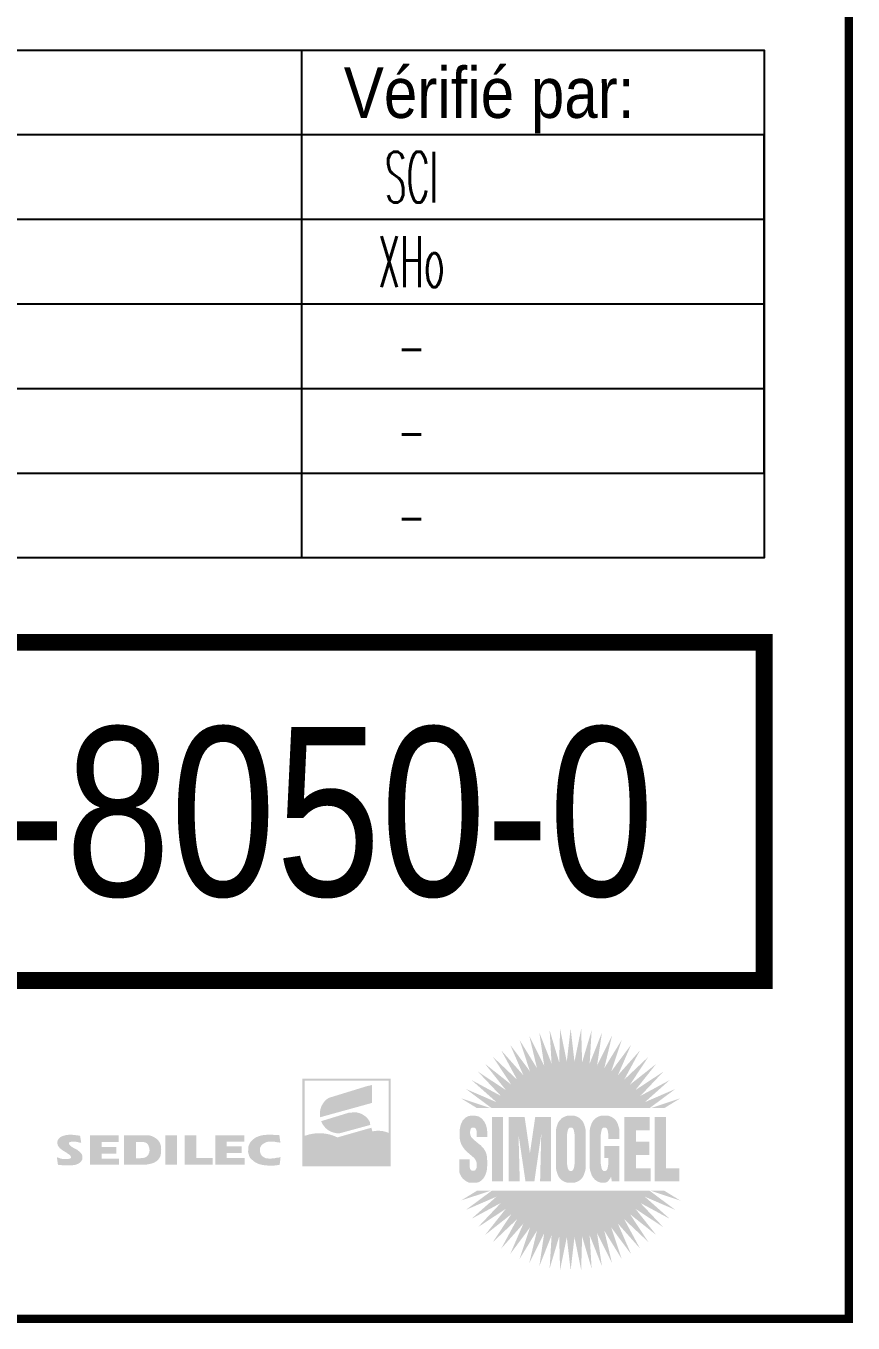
# Model space of a CAD drawing. Header units: millimetres. Extents: x 11 to 989, y -291 to -4.
# Drawn here: x 940 to 988.9, y -291.1 to -214.5 of the extents above; entities that cross this region are included whole.
import ezdxf
from ezdxf.enums import TextEntityAlignment as Align

# ---------------------------------------------------------------- set-up
doc = ezdxf.new("R2010")
doc.units = ezdxf.units.MM
doc.layers.add('CARTOUCHE', color=7, linetype='CONTINUOUS')
doc.styles.add('CARTOUCHE', font='ARIAL.TTF', dxfattribs={"width": 0.85})
doc.styles.add('ROMANS', font='romans')

# ---------------------------------------------------------------- blocks, each defined once
blk = doc.blocks.new('ORES A3')
at = {"layer": 'CARTOUCHE', "true_color": 0x0e1b8d}
h = blk.add_hatch(color=166, dxfattribs=at)
h.paths.add_polyline_path([(-10.58755732686654, 14.1135312301634), (-12.31831200233978, 13.1784216959158), (-10.96711328038941, 14.60817817920395), (-12.60978174578281, 13.52578180979657), (-11.38833623115647, 15.06786236622327), (-12.93041678758323, 13.84641685159494), (-11.84802041817557, 15.48908531699095), (-13.27777690146354, 14.13788659503956), (-12.34266736721543, 15.86864127051223), (-13.64921846721904, 14.39797277938652), (-12.86851251632197, 16.20364157679592), (-14.04191459025037, 14.62469599172925), (-13.42155386639229, 16.49153668123785), (-14.45287661594693, 14.81633073151994), (-13.99758243882002, 16.73013552824801), (-14.87897687514374, 14.97141854268045), (-14.59221430835146, 16.91762223654212), (-15.31697248758405, 15.08877911332343), (-15.20092396741097, 17.05256991905412), (-15.7635300421889, 15.16751925863832), (-15.81907876794548, 17.13395154244131), (-16.21525096632786, 15.20703971857955), (-16.44197417867008, 17.16114774340787), (-16.66869739101162, 15.20703971858057), (-17.0648695893949, 17.1339515424437), (-17.12041831515103, 15.16751925864025), (-17.68302438992941, 17.05256991905645), (-17.5669758697552, 15.08877911332411), (-18.2917340489887, 16.9176222365432), (-18.00497148219597, 14.97141854268045), (-18.88636591852014, 16.73013552824881), (-18.43107174139436, 14.81633073152028), (-19.46239449094764, 16.49153668123733), (-18.84203376708933, 14.6246959917284), (-20.01543584101887, 16.20364157679711), (-19.23472989012066, 14.39797277938663), (-20.54128099012428, 15.86864127051228), (-19.60617145587571, 14.13788659503939), (-21.03592793916573, 15.4890853169918), (-19.95353156975784, 13.84641685159642), (-21.49561212618505, 15.06786236622406), (-20.27416661155644, 13.52578180979731), (-21.91683507695234, 14.60817817920525), (-20.56563635500038, 13.17842169591552), (-22.2963910304718, 14.11353123016289), (-20.82572253934632, 12.80698013016007), (-22.63139133675736, 13.58768608105783), (-21.12576069652528, 12.46876841060339), (-11.75818766081397, 12.46876841060339), (-10.25255702058234, 13.58768608105783), (-12.05822581799316, 12.80698013015984)])
h.paths.add_polyline_path([(-9.964661916142404, 13.03464473098722), (-11.66754364203666, 12.46876841060339), (-10.88383041031261, 12.46876841060339)])
h.paths.add_polyline_path([(-22.91928644119707, 13.03464473098688), (-22.00011794702777, 12.46876841060339), (-21.2164047153035, 12.46876841060339)])
h.paths.add_polyline_path([(-22.02705165757379, 10.47296423935467), (-22.12539887295111, 10.5563017261594), (-22.21947109801499, 10.65246060975875), (-22.31140422520389, 10.73366130326764), (-22.34561269557412, 10.81913558339988), (-22.37126797988981, 10.88537808681662), (-22.39051024447986, 11.02641090380109), (-22.36485389169252, 11.1610333408442), (-22.33919860738774, 11.24864441429122), (-22.29857604881158, 11.28924476104476), (-22.26436864691118, 11.30206552092653), (-22.13395099054446, 11.30633974445175), (-22.06981117706118, 11.2614651741726), (-22.04415482427453, 11.21872803410548), (-22.02491362816659, 11.17599089403677), (-21.99925727538061, 11.09692699384129), (-21.98642909898831, 11.02427411048569), (-21.98642909898831, 10.75793285509707), (-21.35841795582587, 10.75793285509707), (-21.36266196020892, 10.9938055395973), (-21.39239349746708, 11.25558087211334), (-21.42637117606705, 11.39849636003896), (-21.47026007940781, 11.51028090300406), (-21.53679970000417, 11.65178120323122), (-21.61466628194444, 11.74375630284419), (-21.6729636442783, 11.82251703951619), (-21.71968402083735, 11.86213720000967), (-21.7678190655206, 11.89043713266443), (-21.81170796886454, 11.91590732683437), (-21.86409022337375, 11.95552748732598), (-21.92213649280188, 11.97392237986969), (-21.98726144526631, 11.99231727241255), (-22.07645392007521, 12.00222231253542), (-22.37800902310687, 12.00222231253554), (-22.47569591756746, 11.98524260769494), (-22.55356249950864, 11.9526971119214), (-22.6639910234469, 11.8861922064649), (-22.70929459488275, 11.84232711980314), (-22.78149823042236, 11.77299247579901), (-22.82963327510902, 11.71356223506314), (-22.8650277588581, 11.6371522895131), (-22.89051101775021, 11.58196697495418), (-22.91316280348724, 11.52536710962045), (-22.95036408763258, 11.4209909660114), (-22.98660801328856, 11.25798261505457), (-23.00290981965372, 11.11627595982321), (-23.00290981965372, 10.68141272613661), (-22.96308862141996, 10.49502957595251), (-22.90886110115639, 10.33378734358041), (-22.83158645738945, 10.18880512113179), (-22.77193533031391, 10.09802165796924), (-22.72584215178927, 10.04111289703826), (-22.66754692641234, 9.973364129475044), (-22.58756154772027, 9.885290667966103), (-22.48948679485352, 9.805686678135316), (-22.43119156948774, 9.754197920510535), (-22.35527282741532, 9.689159154608262), (-22.25630696184658, 9.597021009064463), (-22.17767641637488, 9.548241616189898), (-22.134293972774, 9.498107540937724), (-22.09769103768326, 9.44119877999907), (-22.05837523070818, 9.376160014101686), (-22.00821541555115, 9.265051856979312), (-21.98923492867425, 9.1986584087025), (-21.98923492867448, 8.959343289665071), (-22.00955315308602, 8.895659843042097), (-22.04344535324867, 8.836040443552292), (-22.07869345511767, 8.791326371607852), (-22.13427687708577, 8.756096987003843), (-22.25764469938122, 8.756096987003843), (-22.31593992475314, 8.780487001889867), (-22.34712138999453, 8.813006384843959), (-22.37559105182822, 8.845525767790605), (-22.39050276510739, 8.901079209438308), (-22.41626169202573, 9.001347359955787), (-22.4162616920255, 9.430156876668491), (-23.02898602044547, 9.430156876668491), (-23.02898602044547, 8.719237143118619), (-22.99333944017985, 8.58034111945102), (-22.93855310463664, 8.466820392117256), (-22.88109449946319, 8.367990357647898), (-22.79958439915777, 8.278509351214439), (-22.6900117280677, 8.18101552907757), (-22.58578466471727, 8.112903092676277), (-22.46284957700641, 8.05547462284278), (-22.3987097635229, 8.050132321109743), (-22.00318073562698, 8.050132321109743), (-21.87757337828884, 8.078178768309726), (-21.80007114818341, 8.119580332943087), (-21.73459466564441, 8.16899535017734), (-21.69183514614656, 8.210396914816329), (-21.66110137422197, 8.243785663742926), (-21.60451358062232, 8.298559542064368), (-21.55106391413415, 8.370678704766817), (-21.50162211784641, 8.453481834033596), (-21.4735616840228, 8.532278873896871), (-21.42411988773961, 8.665832595840016), (-21.39071384618387, 8.808735345807406), (-21.37334249087871, 9.031770074181281), (-21.37334249087962, 9.349356155205498), (-21.38916775496, 9.591088939640315), (-21.41990152688845, 9.743340080745327), (-21.44529075955893, 9.824807634575905), (-21.50418219702647, 9.94706851530799), (-21.58034775807823, 10.06192481807608), (-21.65784998818322, 10.13805070707724), (-21.74871570339269, 10.25290700984544), (-21.84358928880147, 10.32101944624435)])
h.paths.add_polyline_path([(-20.44196410182599, 11.93515502600837), (-21.0955931324786, 11.93515502600849), (-21.09559313247883, 8.118959357241977), (-20.44196410182599, 8.11895935724192)])
h.paths.add_polyline_path([(-19.16171402108853, 11.93515502600837), (-19.44882006287003, 11.93515502600837), (-20.10244909352218, 11.93515502600837), (-20.10244909352218, 8.118959357241977), (-19.44882006286957, 8.11895935724192), (-19.52095424714935, 10.88558253112762), (-19.10985883298258, 8.118959357241977), (-18.84781529755264, 8.118959357241977), (-18.58577280007535, 8.118959357242034), (-18.1785442472185, 10.92102336591989), (-18.24681053223571, 8.118959357242034), (-17.59318150158288, 8.118959357241977), (-17.59318150158288, 11.93515502600837), (-18.24681053223526, 11.93515502600837), (-18.53391657401721, 11.93515502600837), (-18.84781529755264, 9.792320096535093)])
h.paths.add_polyline_path([(-15.60806127281353, 11.38695385476541), (-15.62174957597676, 11.42317106840727), (-15.65192132718039, 11.52291505172309), (-15.67043488809713, 11.56814755876638), (-15.71569037794507, 11.65312887972965), (-15.76026097181898, 11.72029170097932), (-15.82403109104303, 11.78539797806968), (-15.88716439595487, 11.85099211917651), (-15.97219086545488, 11.90787476728968), (-16.0270466522245, 11.93597344013727), (-16.11070119281931, 11.9722963788771), (-16.23561510633908, 12.01315212179156), (-16.62693111578415, 12.01315212179156), (-16.75184502930415, 11.97229637887676), (-16.83549956989759, 11.9359734401387), (-16.89035535666812, 11.90787476729008), (-16.97538182616881, 11.85099211917742), (-17.03851513107816, 11.7853979780453), (-17.10228525030357, 11.72029170097943), (-17.14685584417794, 11.65312887973022), (-17.19211133402655, 11.56814755876417), (-17.2106248949442, 11.52291505172133), (-17.24079664614806, 11.42317106840341), (-17.25448494931175, 11.38695385475745), (-17.28056655731939, 11.30666392561233), (-17.30990489376723, 11.14771070521414), (-17.30990489376723, 10.02676867676047), (-17.30990489376723, 8.905826648306004), (-17.28056655732007, 8.746873427908156), (-17.25448494931129, 8.666583498764112), (-17.24079664614897, 8.630366285121397), (-17.2106248949442, 8.530622301800975), (-17.19211133402473, 8.485389794752052), (-17.14685584417725, 8.400408473789867), (-17.10228525030448, 8.333245652541507), (-17.03851513107361, 8.26813937543858), (-16.97538182616859, 8.202545234344825), (-16.89035535666972, 8.145662586230742), (-16.83549956989577, 8.1175639133819), (-16.75184502930256, 8.081240974643663), (-16.6269311157846, 8.040385231729545), (-16.23561510633931, 8.040385231729545), (-16.11070119281908, 8.081240974644516), (-16.02704665222859, 8.117563913380934), (-15.97219086545624, 8.145662586230458), (-15.88716439595578, 8.202545234344257), (-15.82403109107827, 8.26813937540902), (-15.76026097182057, 8.3332456525402), (-15.71569037794416, 8.400408473791288), (-15.67043488809554, 8.48538979475768), (-15.65192132718016, 8.530622301797962), (-15.6217495759754, 8.63036628511901), (-15.60806127281307, 8.666583498765988), (-15.58197966480452, 8.746873427908383), (-15.55264132835714, 8.905826648307368), (-15.55264132835669, 10.02676867676047), (-15.55264132835714, 11.1477107052138), (-15.58197966480361, 11.30666392561187)])
h.paths.add_polyline_path([(-16.57183598938786, 11.23681594173667), (-16.54750562085201, 11.27003081747313), (-16.49746868094871, 11.3073982691871), (-16.43127311106196, 11.3073982691871), (-16.36507754117497, 11.3073982691871), (-16.31504060127077, 11.27003081747296), (-16.29071023273536, 11.2368159417361), (-16.26124261015298, 11.17791432646902), (-16.23611301823507, 11.06718066546836), (-16.20847890811797, 10.89539585791562), (-16.20847890811797, 10.02676867676047), (-16.20847890811797, 9.158141495606458), (-16.23611301823439, 8.986356688053263), (-16.2612426101532, 8.875623027050779), (-16.29071023273559, 8.816721411786318), (-16.31504060127236, 8.783506536047867), (-16.36507754117497, 8.746139084334004), (-16.43127311106196, 8.746139084333947), (-16.49746868094894, 8.746139084333947), (-16.54750562085133, 8.78350653604764), (-16.57183598938695, 8.81672141178393), (-16.60130361197139, 8.875623027053962), (-16.62643320389066, 8.986356688057015), (-16.6540673140064, 9.158141495606458), (-16.65406731400594, 10.02676867676047), (-16.6540673140064, 10.89539585791232), (-16.62643320388975, 11.06718066546438), (-16.60130361197184, 11.17791432646595)], flags=16)
h.paths.add_polyline_path([(-13.65614621127202, 11.52291505172286), (-13.67465977218762, 11.56814755876633), (-13.7199152620376, 11.65312887972811), (-13.76448585591038, 11.72029170098045), (-13.82825597517353, 11.78539797809862), (-13.8913892800449, 11.85099211917651), (-13.97641574954491, 11.90787476729014), (-14.03127153631863, 11.93597344013864), (-14.11492607690866, 11.97229637887676), (-14.23983999043003, 12.01315212179156), (-14.63115599987486, 12.01315212179156), (-14.75606991339487, 11.97229637887733), (-14.83972445398399, 11.93597344013983), (-14.89458024075816, 11.90787476729116), (-14.9796067102593, 11.85099211917611), (-15.04274001515068, 11.78539797808139), (-15.1065101343961, 11.72029170097795), (-15.15108072826615, 11.65312887972851), (-15.19633621811636, 11.56814755877008), (-15.21484977903174, 11.52291505172161), (-15.24502153024127, 11.42317106840079), (-15.25870983340133, 11.38695385475631), (-15.28479144140852, 11.30666392561471), (-15.31412977785726, 11.14771070521431), (-15.31412977785772, 10.02676867676047), (-15.31412977785772, 8.905826648305492), (-15.2847914414092, 8.746873427906564), (-15.25870983340224, 8.66658349876576), (-15.24502153024036, 8.630366285120715), (-15.21484977903242, 8.530622301798473), (-15.19633621811795, 8.485389794756088), (-15.15108072826774, 8.400408473789923), (-15.10651013439451, 8.3332456525402), (-15.04274001515728, 8.268139375446992), (-14.97960671025862, 8.202545234344655), (-14.89458024075907, 8.145662586230628), (-14.8397244539874, 8.117563913382526), (-14.75606991339487, 8.081240974644174), (-14.63115599987486, 8.040385231729545), (-14.41049448392801, 8.040385231729545), (-14.29408994878372, 8.087831596762783), (-14.23408729163907, 8.138807014478516), (-14.18728571055749, 8.19218099062499), (-14.10249644372698, 8.286745081269885), (-14.07669477760123, 8.34851464893461), (-14.05329398706294, 8.407885658143584), (-14.02869329297096, 8.261557032989515), (-14.01308831582378, 8.118959357242034), (-13.55686621244672, 8.11895935724192), (-13.55686621244718, 10.21119782340202), (-14.45801942627099, 10.2111978234019), (-14.45801942627099, 9.504537027823403), (-14.21270379220846, 9.504537027823403), (-14.21270379220891, 9.158141495605378), (-14.24033790232465, 8.986356688050591), (-14.26546749424301, 8.875623027053223), (-14.29493511682654, 8.816721411784044), (-14.31926548536262, 8.783506536047867), (-14.369302425265, 8.746139084334004), (-14.43549799515222, 8.746139084333947), (-14.50169356503943, 8.746139084333947), (-14.55173050494227, 8.78350653604764), (-14.57606087347767, 8.81672141178393), (-14.60552849606142, 8.875623027050892), (-14.63065808798183, 8.986356688061335), (-14.65829219809643, 9.158141495607481), (-14.65829219809643, 10.02676867676047), (-14.65829219809666, 10.89539585791482), (-14.63065808798092, 11.06718066546131), (-14.60552849606188, 11.17791432646879), (-14.57606087347745, 11.23681594173769), (-14.55173050494227, 11.27003081747284), (-14.50169356503943, 11.3073982691871), (-14.43549799515222, 11.3073982691871), (-14.369302425265, 11.3073982691871), (-14.31926548536171, 11.27003081747296), (-14.29493511682631, 11.23681594173621), (-14.26546749424347, 11.1779143264684), (-14.24033790232306, 11.06718066545642), (-14.212703792208, 10.89539585791499), (-14.21270379220846, 10.62809543390176), (-13.55686621244695, 10.62809543390176), (-13.55686621244672, 11.14771070521346), (-13.58620454889547, 11.30666392561329), (-13.61228615690334, 11.38695385475614), (-13.6259744600668, 11.42317106840295)])
h.paths.add_polyline_path([(-11.76622545445321, 11.93515502600837), (-12.60656289750114, 11.93515502600837), (-13.26019192815352, 11.93515502600849), (-13.26019192815352, 8.118959357241977), (-12.60656289750114, 8.118959357241977), (-11.71221590420259, 8.11895935724192), (-11.71221590420259, 8.90300646327205), (-12.57694568765351, 8.90300646327205), (-12.57694568765351, 9.686595002629929), (-11.79313086089473, 9.686595002629815), (-11.79313086089519, 10.47133760144652), (-12.57694568765305, 10.47133760144629), (-12.57694568765351, 11.15110791997836), (-11.76622545445275, 11.15110791997824)])
h.paths.add_polyline_path([(-10.79952203293965, 11.93515502600837), (-11.47872941730338, 11.93515502600837), (-11.47872941730338, 8.118959357241977), (-10.82510038665123, 8.118959357241977), (-10.01230089047658, 8.11895935724192), (-10.01230089047658, 8.903006463272106), (-10.79952203293965, 8.903006463272106)])
h.paths.add_polyline_path([(-10.90293684651056, 7.571443101319005), (-11.70294085294404, 7.571443101319005), (-9.964661916142859, 6.993804106431242)])
h.paths.add_polyline_path([(-12.05822581799316, 7.221468707259078), (-10.25255702058257, 6.4407627563603), (-11.7740156735556, 7.571443101319005), (-21.10993268378547, 7.571443101319005), (-22.63139133675759, 6.440762756360471), (-20.82572253934609, 7.221468707259078), (-22.29639103047339, 5.914917607254779), (-20.56563635500083, 6.85002714150329), (-21.91683507695325, 5.420270658213724), (-20.27416661155689, 6.502667027622067), (-21.49561212618551, 4.960586471193949), (-19.95353156975807, 6.182031985823585), (-21.03592793916482, 4.539363520427173), (-19.60617145587617, 5.890562242379076), (-20.54128099012519, 4.159807566905386), (-19.23472989012066, 5.630476058033139), (-20.01543584101978, 3.824807260622435), (-18.84203376708888, 5.403752845690462), (-19.46239449094696, 3.536912156181586), (-18.43107174139391, 5.212118105897787), (-18.88636591852014, 3.298313309168634), (-18.00497148219551, 5.057030294738297), (-18.29173404898961, 3.110826600876862), (-17.56697586975565, 4.939669724096461), (-17.68302438992919, 2.975878918364742), (-17.12041831515057, 4.860929578780258), (-17.0648695893949, 2.89449729497602), (-16.66869739101162, 4.821409118838915), (-16.44197417867008, 2.86730109401185), (-16.21525096632854, 4.821409118839597), (-15.81907876794548, 2.894497294978521), (-15.76353004218913, 4.860929578779746), (-15.20092396741074, 2.975878918363151), (-15.31697248758451, 4.939669724095438), (-14.59221430834987, 3.110826600874077), (-14.87897687514328, 5.057030294737558), (-13.99758243881911, 3.298313309168748), (-14.45287661594671, 5.212118105897844), (-13.42155386639251, 3.536912156182041), (-14.04191459025105, 5.403752845691145), (-12.86851251632197, 3.824807260622606), (-13.64921846721904, 5.630476058031945), (-12.34266736721588, 4.159807566905272), (-13.27777690146399, 5.890562242379758), (-11.84802041817534, 4.539363520428594), (-12.93041678758232, 6.182031985823016), (-11.38833623115556, 4.960586471195882), (-12.60978174578327, 6.502667027621271), (-10.96711328038941, 5.420270658215031), (-12.31831200234069, 6.850027141502949), (-10.58755732686745, 5.914917607255006)])
h.paths.add_polyline_path([(-21.18100750439612, 7.571443101319005), (-21.98101151083029, 7.571443101319005), (-22.91928644119616, 6.993804106431696)])
h = blk.add_hatch(color=166, dxfattribs=at)
h.paths.add_polyline_path([(-28.17742942951077, 13.8247871086383), (-28.50508734543564, 13.74826176089533), (-30.74713050482137, 13.05834393400107, 0.3074139830822081), (-31.247659498046, 11.91710018874966), (-28.17742942951077, 12.76520357571911)], flags=0)
h.paths.add_polyline_path([(-29.18646506289701, 12.21326782900985), (-29.57448442815871, 12.17867740038452), (-31.18782829417273, 11.68454712250389, 0.3265536912784439), (-30.09956290520699, 10.96688214441383), (-28.28481454712141, 11.46243640399871), (-28.31541336618807, 11.66141837619466, 0.250826587734459)], flags=0)
h.paths.add_polyline_path([(-27.07360108303942, 14.19664669116838), (-32.29934357543266, 14.19664669116838), (-32.29934357543266, 9.022637388292367), (-27.07360108303942, 9.022637388292367)])
h.paths.add_polyline_path([(-30.43681931197125, 10.6781273838991), (-31.36691481221123, 10.39494685969788), (-31.36810301717537, 9.367971293190124), (-31.30682998430325, 9.366869630246015), (-28.86496411751364, 10.06209971609871, 0.2474361641201635), (-28.19552075750767, 10.95093449357989, -0.161338034635949), (-27.43588006629057, 10.95423991398661), (-27.18372344193381, 10.8357884444199), (-27.19432624089518, 9.12610376732681), (-32.16144565326226, 9.12610376732681), (-32.15848745463472, 10.68127928741853, -0.2122882956863039)], flags=16)
h.paths.add_polyline_path([(-30.22507599085475, 10.72711065171944, 0.2070248104322465), (-32.16148170194083, 10.81625597730931), (-32.16148907959655, 14.07592153331251), (-27.19432624089518, 14.07459854767683), (-27.20178195699873, 10.99123667054232, 0.1621515927401136), (-28.16005390831083, 11.07842694574674), (-28.22044495672412, 11.29698179582738)], flags=16)
h.paths.add_polyline_path([(-31.18782829417273, 11.68454712250389), (-29.57448442815871, 12.17867740038452), (-29.18646506289701, 12.21326782900985, -0.250826587734459), (-28.31541336618807, 11.66141837619466), (-28.28481454712141, 11.46243640399871), (-30.09956290520699, 10.96688214441383, -0.3265536912784439)], flags=0)
h.paths.add_polyline_path([(-31.247659498046, 11.91710018874966, -0.3074139830822081), (-30.74713050482137, 13.05834393400107), (-28.50508734543564, 13.74826176089539), (-28.17742942951077, 13.8247871086383), (-28.17742942951077, 12.76520357571911)], flags=0)
h.paths.add_polyline_path([(-34.72932374771653, 10.23771537927439), (-34.66885263882773, 10.30078224634434), (-34.59523540672467, 10.36122120842543), (-34.52675325306222, 10.39912006353757), (-34.43473190184318, 10.4385368366888), (-34.35322729806785, 10.46481468545625), (-34.26383532262003, 10.47269795000233), (-34.17181397140121, 10.47795360983997), (-34.05087175362337, 10.4805813646887), (-33.92992953584553, 10.46744244030492), (-33.80372881840594, 10.44116459153747), (-33.7090783432966, 10.43065342200242), (-33.61442786818679, 10.41751449761864), (-33.5954270452487, 10.41755218282418), (-33.66115665379925, 10.85934845892484), (-33.91092871290743, 10.86920276481789), (-34.10483075587558, 10.88398392337683), (-34.24779257890918, 10.88562630769235), (-34.45155396240784, 10.8757721519396), (-34.64545600537599, 10.85442145611864), (-34.78924626187177, 10.81991006557604), (-34.90755935575839, 10.78213567674032), (-35.02422918424395, 10.73614951646738), (-35.1311764430618, 10.66875845973919), (-35.21826799807536, 10.59813668487402), (-35.30535955308892, 10.51930313857156), (-35.37766197136648, 10.43061543651635), (-35.42695917777951, 10.34028535014568), (-35.46639679178179, 10.24667049514403), (-35.48940225552656, 10.15798279308876), (-35.49926159605707, 10.07586447815538), (-35.50254812686057, 9.854145147947293), (-35.47863992504108, 9.762086346610829), (-35.45497730626357, 9.675369535762457), (-35.43394381137705, 9.607047158995101), (-35.38136032604075, 9.50981902847127), (-35.32351834104247, 9.452007821238965), (-35.25778898437193, 9.391568859157871), (-35.16839675704409, 9.315363067704084), (-35.08689215326854, 9.257551860471722), (-35.00801667338374, 9.212879427482846), (-34.93439969316091, 9.176090409180347), (-34.83186184637862, 9.139301541018085), (-34.72669462382601, 9.113023692250579), (-34.6241565251637, 9.092001353180535), (-34.46903494116532, 9.073606919099404), (-34.32180072883921, 9.06046799471568), (-34.07465779362178, 9.052584580029304), (-33.95108645195319, 9.063095749564354), (-33.83540248195686, 9.076234673948079), (-33.67765177406773, 9.097256862877941), (-33.63821390818543, 9.113023692250579), (-33.58563042284891, 9.549235801622501), (-33.7092017645175, 9.533469122389988), (-33.83014423417558, 9.517702443157589), (-33.9405697045097, 9.494052349238814), (-34.07728716939278, 9.480913424855089), (-34.21926288205691, 9.470402255320039), (-34.33757597594422, 9.480913424855089), (-34.44800144627857, 9.494052349238814), (-34.53476429783586, 9.528213612692639), (-34.60575215416816, 9.572885895541333), (-34.67674001050023, 9.620186083378826), (-34.74246961905078, 9.712158554065013), (-34.76876136171882, 9.769969761297375), (-34.79242398049632, 9.843547647762136), (-34.80556985183057, 9.925009099053511), (-34.80819922760134, 9.98807581598328), (-34.80556985183057, 10.04063151351824), (-34.79242398049632, 10.1194650598207), (-34.76876136171882, 10.17202075735565)])
h.paths.add_polyline_path([(-35.88679648820175, 10.19545770310253), (-36.76639015083583, 10.19545770310253), (-36.76639015083583, 10.47133928256306), (-35.73155377270291, 10.47133928256306), (-35.73155377270291, 10.8508598288463), (-37.4389647615069, 10.8508598288463), (-37.4389647615069, 9.108844988505382), (-35.71433814082866, 9.108844988505382), (-35.71433814082866, 9.505538019715914), (-36.76639015083583, 9.505538019715914), (-36.76639015083583, 9.798678377997874), (-35.88679648820175, 9.798678377997874)])
h.paths.add_polyline_path([(-38.56000873985272, 10.8508598288463), (-39.24988527629262, 10.8508598288463), (-39.24988527629262, 9.108844988505382), (-37.5942506239528, 9.108844988505382), (-37.5942506239528, 9.505538019715914), (-37.74940704555752, 9.505538019715914), (-38.56000873985272, 9.505538019715914)])
h.paths.add_polyline_path([(-39.71557027584163, 10.8508598288463), (-40.40544681228107, 10.8508598288463), (-40.40544681228107, 9.108844988505382), (-39.71557027584163, 9.108844988505382)])
h.paths.add_polyline_path([(-40.65883562264344, 9.770131312218268), (-40.64533434856844, 9.870176674600202), (-40.64308380038256, 9.991637443255684), (-40.6475848967541, 10.1288431208057), (-40.66108768210961, 10.22106332292259), (-40.69259409731194, 10.33802558907678), (-40.72410076439451, 10.41675013354973), (-40.80061663203446, 10.5269644958118), (-40.870381106997, 10.60343978903416), (-40.95364861919484, 10.6686686758631), (-41.02791393864891, 10.72040205518834), (-41.12018313983026, 10.76763678187206), (-41.23045597085866, 10.81487150855588), (-41.32722626841178, 10.83736432134253), (-41.44425049211759, 10.8508598288463), (-42.83053880614307, 10.8508598288463), (-42.83278784304889, 9.108844988505382), (-41.65804350209646, 9.108844988505382), (-41.47575539603963, 9.124589897399972), (-41.36773311319735, 9.147082560046385), (-41.26196112666071, 9.165076720191621), (-41.18544500714052, 9.185320281727684), (-41.10217774682269, 9.216810099516863), (-41.01215909382745, 9.261795574950042), (-40.92664128532374, 9.3112795528844), (-40.8726301439026, 9.356265028317523), (-40.80511596524616, 9.42824181903859), (-40.74660397933303, 9.513908548901384), (-40.70609537138694, 9.58119240548325), (-40.68359064516812, 9.637424137169432), (-40.67233840799895, 9.689157516494674)])
h.paths.add_polyline_path([(-41.36452239828668, 9.790517807282868), (-41.40980287365096, 9.69547932232598), (-41.47017675684333, 9.620052158265992), (-41.52904137481664, 9.568761542570542), (-41.58035916293625, 9.546133303268334), (-41.6890320519301, 9.511436789783943), (-41.7690273904866, 9.500876974804328), (-41.86411638875165, 9.497859906258725), (-42.1327802067392, 9.497859906258725), (-42.1327802067392, 10.45190382412903), (-41.69048338473908, 10.45190382412903), (-41.62105340647372, 10.43530987205827), (-41.57275440067201, 10.42173298853311), (-41.52747392530796, 10.3991047492309), (-41.49124979689645, 10.37496805072612), (-41.456534681824, 10.3447970649899), (-41.41729177109505, 10.28747246234354), (-41.37804860848632, 10.20902807959772), (-41.35088032326735, 10.10795545754962), (-41.33427765022066, 10.04912209542022), (-41.33125886790322, 9.935981199189996), (-41.34031496297598, 9.85904542578703)], flags=16)
h.paths.add_polyline_path([(-43.30289374776953, 10.16094014545968), (-44.16522863158229, 10.16094014545968), (-44.16522863158229, 10.45408050374164), (-43.14765103227091, 10.45408050374164), (-43.14765103227091, 10.8508598288463), (-44.85510516802196, 10.8508598288463), (-44.85510516802196, 9.108844988505382), (-43.13047854734373, 9.108844988505382), (-43.13047854734373, 9.471020462073056), (-44.16522863158229, 9.471020462073056), (-44.16522863158229, 9.764247114249088), (-43.30289374776953, 9.764247114249088)])
h.paths.add_polyline_path([(-45.32269133698969, 9.709175717498965), (-45.38334883711036, 9.800512344179651), (-45.45826702963654, 9.873607829985701), (-45.60542794487014, 9.990382570953898), (-45.80210998787493, 10.09162905542416), (-45.93500038738148, 10.17274728607885), (-46.02062121482277, 10.24316862369557), (-46.09643131458211, 10.33052683373921), (-46.09910703628066, 10.3893598955882), (-46.06638328482973, 10.43255810135395), (-46.01527002330545, 10.45621570228576), (-45.94481111506389, 10.4695867435131), (-45.83243382627461, 10.47850087109146), (-45.70555630715921, 10.47147550799696), (-45.56797489372798, 10.4481250940392), (-45.4303934802972, 10.41439653481768), (-45.36809246289454, 10.40661311354518), (-45.43816448338953, 10.82518434280604), (-45.75745744945834, 10.86669632330006), (-45.94695637739164, 10.88485773969609), (-46.10530479662339, 10.87966874213436), (-46.26105734013004, 10.86410174944905), (-46.4739194014694, 10.80183377870804), (-46.61669256635059, 10.73178238669453), (-46.71793171962986, 10.62281328775748), (-46.75686985550669, 10.55535631945475), (-46.77244510985724, 10.48530492744118), (-46.78023273703252, 10.42303695670017), (-46.76984923413215, 10.33222942429938), (-46.75167810405628, 10.26217803228587), (-46.69980139412132, 10.1732175253764), (-46.63750037671866, 10.09278798809913), (-46.54924060206463, 10.02273644594533), (-46.46357670313591, 9.957874051493548), (-46.34416616790077, 9.887822509339856), (-46.22994763599559, 9.815176543475275), (-46.10534560119049, 9.726963584925443), (-46.03785283233742, 9.685451604431478), (-46.0118940750865, 9.646534197788469), (-45.99372294501086, 9.612805638566954), (-45.97295593920967, 9.57648265563472), (-45.97295593920967, 9.527187253868192), (-46.00929819936141, 9.488269697084888), (-46.07159921676407, 9.464919283127188), (-46.15207136424237, 9.451946714152655), (-46.23773526317109, 9.454541288003668), (-46.46357670313591, 9.44935229044188), (-46.57779523504064, 9.472702704399694), (-46.80623229885055, 9.55053766782595), (-46.74399248829855, 9.105946380625767), (-46.53113067883919, 9.085190390378784), (-46.36239850482684, 9.067028973982758), (-46.24817997292212, 9.067028973982758), (-45.97042127033524, 9.069623397693533), (-45.84062748407973, 9.085190390378784), (-45.72640870029477, 9.100757383064035), (-45.65112830426597, 9.129296944723933), (-45.55767677816243, 9.165619927656053), (-45.49018400930936, 9.204537334299062), (-45.42009536473142, 9.25902188376756), (-45.36298609877872, 9.329073275781127), (-45.31885621145193, 9.399124817934876), (-45.29808920565097, 9.46139278867588), (-45.29289745420078, 9.58333430644717)])
edge = h.paths.add_edge_path(flags=0)
edge.add_line((-28.17742942951077, 12.76520357571911), (-28.17742942951077, 13.8247871086383))
edge.add_line((-28.17742942951077, 13.8247871086383), (-28.50508734543541, 13.74826176089539))
edge.add_line((-28.50508734543564, 13.74826176089539), (-30.74713050482137, 13.05834393400113))
edge.add_arc((-30.15700351223154, 12.11914145994353), 1.109211952089828, 122.1422870168656, 190.4949277730211)
edge.add_line((-31.247659498046, 11.91710018874966), (-28.17742942951077, 12.76520357571911))
edge = h.paths.add_edge_path(flags=0)
edge.add_arc((-29.26636544351709, 11.12378264877532), 1.09241110795061, 29.48233049950379, 85.80556609251387)
edge.add_line((-29.18646506289701, 12.21326782900985), (-29.57448442815848, 12.17867740038457))
edge.add_line((-29.57448442815871, 12.17867740038452), (-31.18782829417319, 11.68454712250389))
edge.add_arc((-30.15286122075827, 12.07001466566521), 1.104419336068959, 200.4275576289131, 272.7661188308581)
edge.add_line((-30.09956290520699, 10.96688214441383), (-28.28481454712141, 11.46243640399871))
edge.add_line((-28.28481454712141, 11.46243640399871), (-28.3154133661883, 11.66141837619466))
at = {"layer": 'CARTOUCHE', "true_color": 0xb7bbde}
h = blk.add_hatch(color=9, dxfattribs=at)
edge = h.paths.add_edge_path()
edge.add_line((-32.16144565326226, 9.12610376732681), (-32.1584874546345, 10.68127928741853))
edge.add_arc((-31.30119792495498, 8.743563982024398), 2.118887902286764, 65.92452098550501, 113.8656934433213, ccw=False)
edge.add_line((-30.43681931197125, 10.6781273838991), (-31.36691481221146, 10.39494685969782))
edge.add_line((-31.36691481221123, 10.39494685969788), (-31.36810301717537, 9.367971293190067))
edge.add_line((-31.36810301717537, 9.367971293190124), (-31.30682998430325, 9.366869630246015))
edge.add_line((-31.30682998430325, 9.366869630246015), (-28.86496411751364, 10.06209971609877))
edge.add_arc((-29.37330450320064, 11.1414858484664), 1.193098642387982, 295.2182423742199, 350.8098595982038)
edge.add_arc((-27.81071184790608, 9.806132068450495), 1.207746036835057, 71.91928641567608, 108.57933206476301, ccw=False)
edge.add_line((-27.43588006629057, 10.95423991398661), (-27.18372344193381, 10.8357884444199))
edge.add_line((-27.18372344193381, 10.8357884444199), (-27.19432624089563, 9.12610376732681))
edge.add_line((-27.19432624089518, 9.12610376732681), (-32.16144565326226, 9.12610376732681))
at = {"layer": 'CARTOUCHE'}
for points, const_width in [([(0, 0), (-200, 0), (-200, 287), (0, 287), (0, 0)], 0.5), ([(-100, 39.99505616468377), (-5, 39.99505616468377), (-5, 19.99505616468377), (-100, 19.99505616468377)], 1)]:
    blk.add_lwpolyline(points, close=True, dxfattribs=dict(at, const_width=const_width))
for points in [[(-195, 74.99505616468377), (-5, 74.99505616468377), (-5, 44.99505616468375), (-195, 44.99505616468375)], [(-168.8165725322044, 74.99505616468377), (-32.34908913445406, 74.99505616468377), (-32.34908913445406, 44.99505616468377), (-168.8165725322044, 44.99505616468377)], [(-5, 69.99505616468377), (-195, 69.99505616468377), (-195, 49.9950561646838), (-5, 49.9950561646838)], [(-5, 64.99505616468377), (-195, 64.99505616468377), (-195, 59.99505616468377), (-5, 59.99505616468377)]]:
    blk.add_lwpolyline(points, close=True, dxfattribs=at)
at = {"layer": 'CARTOUCHE', "flags": 128}
blk.add_lwpolyline([(-195, 54.99505616468377), (-5, 54.99505616468377)], dxfattribs=at)
at = {"layer": 'CARTOUCHE', "color": 7, "style": 'CARTOUCHE', "width": 0.85}
blk.add_text('Vérifié par:', height=2.992211956466649, dxfattribs=at).set_placement((-29.84908913445406, 70.99505616468377))
at = {"layer": 'CARTOUCHE', "color": 7, "linetype": 'Continuous', "width": 0.85}
for tag, height, style, p in [('COM', 10, 'CARTOUCHE', (-100, 190.1481465590236)), ('LOC', 8, 'CARTOUCHE', (-100, 175.7947995897491)), ('RUE(1)', 3, 'ROMANS', (-100, 163.0245393707651)), ('RUE(2)', 3, 'ROMANS', (-100, 152.9288520732047)), ('RES', 5, 'CARTOUCHE', (-100.0000000000002, 87.35724911236355))]:
    blk.add_attdef(tag, text='', height=height, dxfattribs=dict(at, style=style)).set_placement(p, align=Align.CENTER)
at = {"layer": 'CARTOUCHE', "color": 7, "linetype": 'Continuous', "style": 'ROMANS'}
blk.add_attdef('OBJ1', text='', height=1.5, dxfattribs=at).set_placement((-100, 81.26095388885346), align=Align.CENTER)
at = {"layer": 'CARTOUCHE', "color": 7, "linetype": 'Continuous', "style": 'ROMANS', "width": 0.5}
for tag, p in [('MD1', (-192.5, 65.99505616468377)), ('MD1-2', (-166.3165725322044, 65.99505616468377)), ('MD2', (-192.5, 60.99505616468377)), ('MD2-2', (-166.3165725322044, 60.99505616468377)), ('MD3', (-192.5, 55.99505616468377)), ('MD3-2', (-166.3165725322044, 55.99505616468377)), ('MD4', (-192.5, 50.99505616468377)), ('MD4-2', (-166.3165725322044, 50.99505616468377)), ('MD5', (-192.5, 45.99505616468377)), ('MD5-2', (-166.3165725322044, 45.99505616468377))]:
    blk.add_attdef(tag, p, '', height=3, dxfattribs=at)
for tag, p in [('MD1-3', (-25.84908913445406, 67.49505616468377)), ('MD2-3', (-25.84908913445406, 62.49505616468377)), ('MD3-3', (-25.84908913445406, 57.49505616468377)), ('MD4-3', (-25.84908913445406, 52.49505616468377)), ('MD5-3', (-25.84908913445406, 47.49505616468377))]:
    blk.add_attdef(tag, text='', height=3, dxfattribs=at).set_placement(p, align=Align.MIDDLE_CENTER)
at = {"layer": 'CARTOUCHE', "color": 7, "linetype": 'Continuous', "style": 'ROMANS'}
for tag, p in [('ECH', (-157.5004577968805, 35.19505616468373)), ('DAT', (-157.5004577968805, 28.59505616468374)), ('DES', (-157.5004577968805, 21.99505616468377))]:
    blk.add_attdef(tag, p, '', height=3, dxfattribs=at)
at = {"layer": 'CARTOUCHE', "color": 7, "linetype": 'Continuous', "style": 'CARTOUCHE', "width": 0.8}
blk.add_attdef('NUM', text='', height=10, dxfattribs=at).set_placement((-52.5, 29.99505616468377), align=Align.MIDDLE)

msp = doc.modelspace()

# ---------------------------------------------------------------- block references
at = {"layer": 'CARTOUCHE'}
ref = msp.add_blockref('ORES A3', (988.6700049791476, -290.8992501639834), dxfattribs=at)
ref.add_attrib('NUM', 'EDNA-G-8050-0', dxfattribs={"color": 7, "linetype": 'Continuous', "height": 10, "style": 'CARTOUCHE', "width": 0.8}).set_placement((936.1700049791476, -260.9041939992997), align=Align.MIDDLE)
ref.add_attrib('MD1-3', 'SCl', dxfattribs={"color": 7, "linetype": 'Continuous', "height": 3, "style": 'ROMANS', "width": 0.5}).set_placement((962.8209158446936, -223.4041939992997), align=Align.MIDDLE_CENTER)
ref.add_attrib('MD2-3', 'XHo', dxfattribs={"color": 7, "linetype": 'Continuous', "height": 3, "style": 'ROMANS', "width": 0.5}).set_placement((962.8209158446936, -228.4041939992997), align=Align.MIDDLE_CENTER)
ref.add_attrib('MD3-3', '-', dxfattribs={"color": 7, "linetype": 'Continuous', "height": 3, "style": 'ROMANS', "width": 0.5}).set_placement((962.8209158446936, -233.4041939992997), align=Align.MIDDLE_CENTER)
ref.add_attrib('MD4-3', '-', dxfattribs={"color": 7, "linetype": 'Continuous', "height": 3, "style": 'ROMANS', "width": 0.5}).set_placement((962.8209158446936, -238.4041939992997), align=Align.MIDDLE_CENTER)
ref.add_attrib('MD5-3', '-', dxfattribs={"color": 7, "linetype": 'Continuous', "height": 3, "style": 'ROMANS', "width": 0.5}).set_placement((962.8209158446936, -243.4041939992997), align=Align.MIDDLE_CENTER)

doc.saveas('drawing.dxf')
